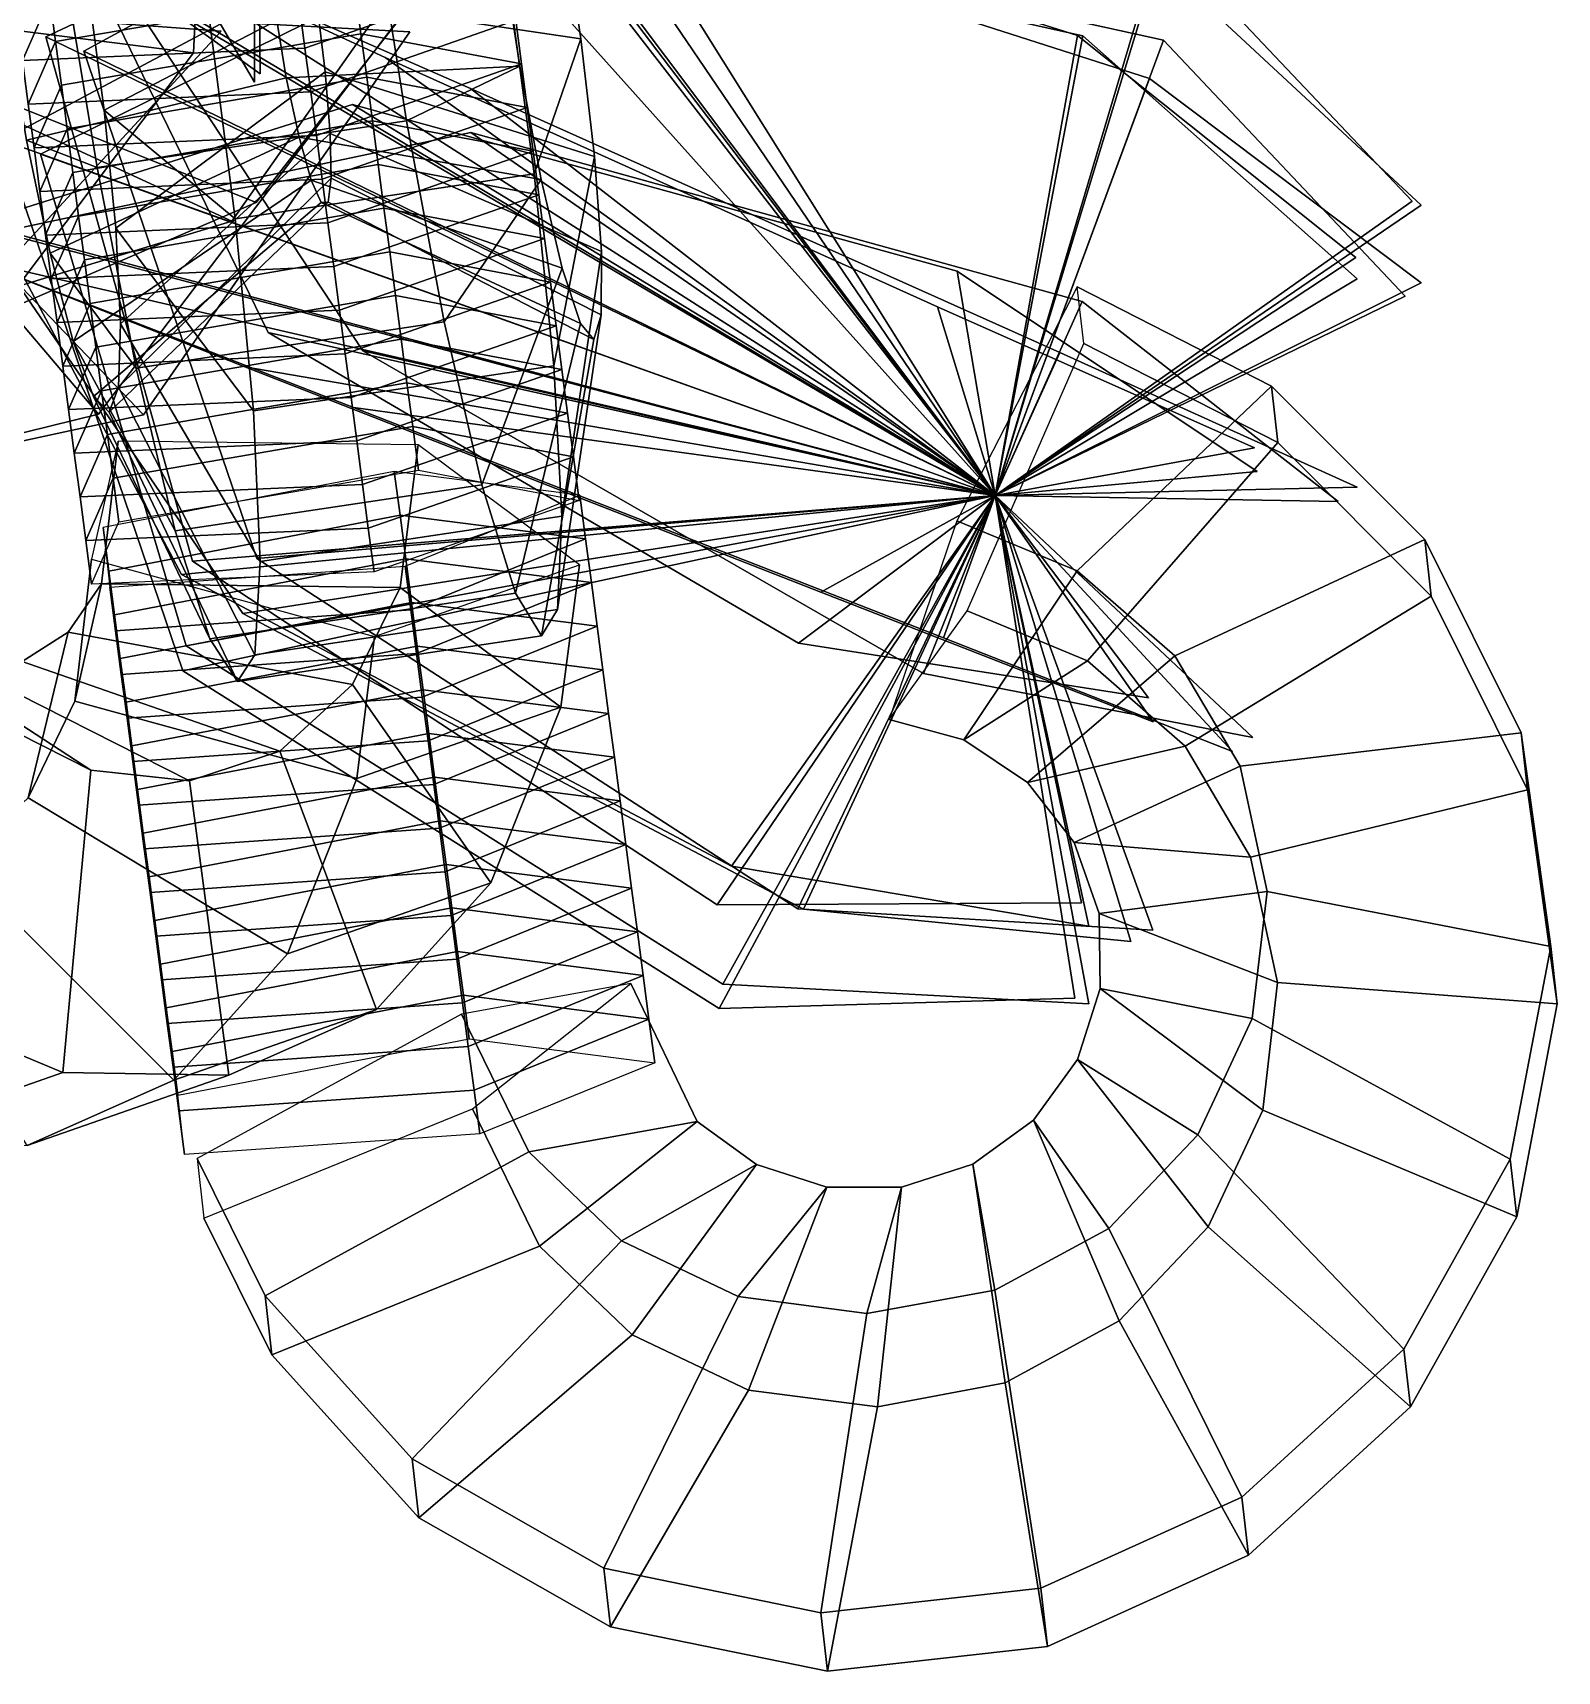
# Model space of a CAD drawing. Header units: metres. Extents: x -219 to 389, y -251 to 301.
# Drawn here: x 306.58 to 333.01, y -207.69 to -179.28 of the extents above; entities that cross this region are included whole.
import ezdxf

# ---------------------------------------------------------------- set-up
doc = ezdxf.new("R2010")
doc.units = ezdxf.units.M

msp = doc.modelspace()

# ---------------------------------------------------------------- linework, layer by layer
at = {"layer": 'Breeder_2InfInt', "color": 3}
for points in [[(314.757, -177.5467, 786.3483), (314.8568, -178.3036, 786.2007), (311.302, -179.5452, 790.1667), (311.2022, -178.7882, 790.3143)], [(306.8798, -178.6742, 782.7053), (306.9796, -179.4311, 782.5578), (312.1724, -178.5369, 781.4821), (312.0726, -177.78, 781.6296)], [(306.3065, -179.002, 788.0989), (306.4063, -179.7589, 787.9514), (306.8798, -178.6742, 782.7053), (306.78, -177.9173, 782.8528)], [(314.8568, -178.3036, 786.2007), (314.9566, -179.0606, 786.0532), (311.4018, -180.3021, 790.0192), (311.302, -179.5452, 790.1667)], [(306.4063, -179.7589, 787.9514), (306.5061, -180.5158, 787.8038), (306.9796, -179.4311, 782.5578), (306.8798, -178.6742, 782.7053)], [(306.9796, -179.4311, 782.5578), (307.0794, -180.1881, 782.4103), (312.2722, -179.2938, 781.3345), (312.1724, -178.5369, 781.4821)], [(312.1724, -178.5369, 781.4821), (312.2722, -179.2938, 781.3345), (315.0564, -179.8175, 785.9057), (314.9566, -179.0606, 786.0532)], [(311.2022, -178.7882, 790.3143), (311.302, -179.5452, 790.1667), (306.4063, -179.7589, 787.9514), (306.3065, -179.002, 788.0989)], [(307.0794, -180.1881, 782.4103), (307.1792, -180.945, 782.2628), (312.372, -180.0508, 781.187), (312.2722, -179.2938, 781.3345)], [(314.9566, -179.0606, 786.0532), (315.0564, -179.8175, 785.9057), (311.5016, -181.059, 789.8717), (311.4018, -180.3021, 790.0192)], [(312.2722, -179.2938, 781.3345), (312.372, -180.0508, 781.187), (315.1562, -180.5744, 785.7582), (315.0564, -179.8175, 785.9057)], [(311.302, -179.5452, 790.1667), (311.4018, -180.3021, 790.0192), (306.5061, -180.5158, 787.8038), (306.4063, -179.7589, 787.9514)], [(306.5061, -180.5158, 787.8038), (306.6059, -181.2727, 787.6563), (307.0794, -180.1881, 782.4103), (306.9796, -179.4311, 782.5578)], [(315.0564, -179.8175, 785.9057), (315.1562, -180.5744, 785.7582), (311.6013, -181.8159, 789.7242), (311.5016, -181.059, 789.8717)], [(307.1792, -180.945, 782.2628), (307.279, -181.7019, 782.1152), (312.4718, -180.8077, 781.0395), (312.372, -180.0508, 781.187)], [(312.372, -180.0508, 781.187), (312.4718, -180.8077, 781.0395), (315.256, -181.3314, 785.6107), (315.1562, -180.5744, 785.7582)], [(311.4018, -180.3021, 790.0192), (311.5016, -181.059, 789.8717), (306.6059, -181.2727, 787.6563), (306.5061, -180.5158, 787.8038)], [(306.6059, -181.2727, 787.6563), (306.7057, -182.0297, 787.5088), (307.1792, -180.945, 782.2628), (307.0794, -180.1881, 782.4103)], [(315.1562, -180.5744, 785.7582), (315.256, -181.3314, 785.6107), (311.7011, -182.5729, 789.5767), (311.6013, -181.8159, 789.7242)], [(306.7057, -182.0297, 787.5088), (306.8055, -182.7866, 787.3613), (307.279, -181.7019, 782.1152), (307.1792, -180.945, 782.2628)], [(307.279, -181.7019, 782.1152), (307.3788, -182.4588, 781.9677), (312.5716, -181.5646, 780.892), (312.4718, -180.8077, 781.0395)], [(312.4718, -180.8077, 781.0395), (312.5716, -181.5646, 780.892), (315.3558, -182.0883, 785.4631), (315.256, -181.3314, 785.6107)], [(311.5016, -181.059, 789.8717), (311.6013, -181.8159, 789.7242), (306.7057, -182.0297, 787.5088), (306.6059, -181.2727, 787.6563)], [(307.3788, -182.4588, 781.9677), (307.4786, -183.2158, 781.8202), (312.6714, -182.3215, 780.7444), (312.5716, -181.5646, 780.892)], [(315.256, -181.3314, 785.6107), (315.3558, -182.0883, 785.4631), (311.8009, -183.3298, 789.4291), (311.7011, -182.5729, 789.5767)], [(312.5716, -181.5646, 780.892), (312.6714, -182.3215, 780.7444), (315.4556, -182.8452, 785.3156), (315.3558, -182.0883, 785.4631)], [(311.6013, -181.8159, 789.7242), (311.7011, -182.5729, 789.5767), (306.8055, -182.7866, 787.3613), (306.7057, -182.0297, 787.5088)], [(306.8055, -182.7866, 787.3613), (306.9052, -183.5435, 787.2137), (307.3788, -182.4588, 781.9677), (307.279, -181.7019, 782.1152)], [(315.3558, -182.0883, 785.4631), (315.4556, -182.8452, 785.3156), (311.9007, -184.0867, 789.2816), (311.8009, -183.3298, 789.4291)], [(307.4786, -183.2158, 781.8202), (307.5784, -183.9727, 781.6727), (312.7711, -183.0785, 780.5969), (312.6714, -182.3215, 780.7444)], [(312.6714, -182.3215, 780.7444), (312.7711, -183.0785, 780.5969), (315.5554, -183.6021, 785.1681), (315.4556, -182.8452, 785.3156)], [(311.7011, -182.5729, 789.5767), (311.8009, -183.3298, 789.4291), (306.9052, -183.5435, 787.2137), (306.8055, -182.7866, 787.3613)], [(306.9052, -183.5435, 787.2137), (307.005, -184.3004, 787.0662), (307.4786, -183.2158, 781.8202), (307.3788, -182.4588, 781.9677)], [(315.4556, -182.8452, 785.3156), (315.5554, -183.6021, 785.1681), (312.0005, -184.8436, 789.1341), (311.9007, -184.0867, 789.2816)], [(307.005, -184.3004, 787.0662), (307.1048, -185.0574, 786.9187), (307.5784, -183.9727, 781.6727), (307.4786, -183.2158, 781.8202)], [(307.5784, -183.9727, 781.6727), (307.6782, -184.7296, 781.5251), (312.8709, -183.8354, 780.4494), (312.7711, -183.0785, 780.5969)], [(312.7711, -183.0785, 780.5969), (312.8709, -183.8354, 780.4494), (315.6552, -184.3591, 785.0206), (315.5554, -183.6021, 785.1681)], [(311.8009, -183.3298, 789.4291), (311.9007, -184.0867, 789.2816), (307.005, -184.3004, 787.0662), (306.9052, -183.5435, 787.2137)], [(307.6782, -184.7296, 781.5251), (307.778, -185.4866, 781.3776), (312.9707, -184.5923, 780.3019), (312.8709, -183.8354, 780.4494)], [(315.5554, -183.6021, 785.1681), (315.6552, -184.3591, 785.0206), (312.1003, -185.6006, 788.9866), (312.0005, -184.8436, 789.1341)], [(312.8709, -183.8354, 780.4494), (312.9707, -184.5923, 780.3019), (315.7549, -185.116, 784.873), (315.6552, -184.3591, 785.0206)], [(311.9007, -184.0867, 789.2816), (312.0005, -184.8436, 789.1341), (307.1048, -185.0574, 786.9187), (307.005, -184.3004, 787.0662)], [(307.1048, -185.0574, 786.9187), (307.2046, -185.8143, 786.7712), (307.6782, -184.7296, 781.5251), (307.5784, -183.9727, 781.6727)], [(315.6552, -184.3591, 785.0206), (315.7549, -185.116, 784.873), (312.2001, -186.3575, 788.8391), (312.1003, -185.6006, 788.9866)], [(307.778, -185.4866, 781.3776), (307.8777, -186.2435, 781.2301), (313.0705, -185.3493, 780.1544), (312.9707, -184.5923, 780.3019)], [(312.9707, -184.5923, 780.3019), (313.0705, -185.3493, 780.1544), (315.8547, -185.8729, 784.7255), (315.7549, -185.116, 784.873)], [(312.0005, -184.8436, 789.1341), (312.1003, -185.6006, 788.9866), (307.2046, -185.8143, 786.7712), (307.1048, -185.0574, 786.9187)], [(307.2046, -185.8143, 786.7712), (307.3044, -186.5712, 786.6237), (307.778, -185.4866, 781.3776), (307.6782, -184.7296, 781.5251)], [(315.7549, -185.116, 784.873), (315.8547, -185.8729, 784.7255), (312.2999, -187.1144, 788.6915), (312.2001, -186.3575, 788.8391)], [(307.3044, -186.5712, 786.6237), (307.4042, -187.3282, 786.4761), (307.8777, -186.2435, 781.2301), (307.778, -185.4866, 781.3776)], [(307.8777, -186.2435, 781.2301), (307.9775, -187.0004, 781.0826), (313.1703, -186.1062, 780.0068), (313.0705, -185.3493, 780.1544)], [(313.0705, -185.3493, 780.1544), (313.1703, -186.1062, 780.0068), (315.9545, -186.6299, 784.578), (315.8547, -185.8729, 784.7255)], [(312.1003, -185.6006, 788.9866), (312.2001, -186.3575, 788.8391), (307.3044, -186.5712, 786.6237), (307.2046, -185.8143, 786.7712)], [(307.9775, -187.0004, 781.0826), (308.0773, -187.7573, 780.9351), (313.2701, -186.8631, 779.8593), (313.1703, -186.1062, 780.0068)], [(315.8547, -185.8729, 784.7255), (315.9545, -186.6299, 784.578), (312.3997, -187.8714, 788.544), (312.2999, -187.1144, 788.6915)], [(313.1703, -186.1062, 780.0068), (313.2701, -186.8631, 779.8593), (316.0543, -187.3868, 784.4305), (315.9545, -186.6299, 784.578)], [(312.2001, -186.3575, 788.8391), (312.2999, -187.1144, 788.6915), (307.4042, -187.3282, 786.4761), (307.3044, -186.5712, 786.6237)], [(307.4042, -187.3282, 786.4761), (307.504, -188.0851, 786.3286), (307.9775, -187.0004, 781.0826), (307.8777, -186.2435, 781.2301)], [(315.9545, -186.6299, 784.578), (316.0543, -187.3868, 784.4305), (312.4995, -188.6283, 788.3965), (312.3997, -187.8714, 788.544)], [(307.8014, -187.8602, 781.2759), (307.9012, -188.6171, 781.1284), (312.9497, -187.6441, 779.5512), (312.8499, -186.8872, 779.6987)], [(312.8499, -186.8872, 779.6987), (312.9497, -187.6441, 779.5512), (316.1664, -188.056, 783.8412), (316.0666, -187.2991, 783.9888)], [(312.2999, -187.1144, 788.6915), (312.3997, -187.8714, 788.544), (307.504, -188.0851, 786.3286), (307.4042, -187.3282, 786.4761)], [(307.504, -188.0851, 786.3286), (307.6038, -188.842, 786.1811), (308.0773, -187.7573, 780.9351), (307.9775, -187.0004, 781.0826)], [(316.0666, -187.2991, 783.9888), (316.1664, -188.056, 783.8412), (313.136, -189.2874, 788.11), (313.0362, -188.5304, 788.2575)], [(307.9012, -188.6171, 781.1284), (308.001, -189.374, 780.9809), (313.0495, -188.4011, 779.4037), (312.9497, -187.6441, 779.5512)], [(312.9497, -187.6441, 779.5512), (313.0495, -188.4011, 779.4037), (316.2662, -188.813, 783.6937), (316.1664, -188.056, 783.8412)], [(312.3997, -187.8714, 788.544), (312.4995, -188.6283, 788.3965), (307.6038, -188.842, 786.1811), (307.504, -188.0851, 786.3286)], [(307.9183, -188.891, 786.6454), (308.0181, -189.648, 786.4979), (307.9012, -188.6171, 781.1284), (307.8014, -187.8602, 781.2759)], [(316.1664, -188.056, 783.8412), (316.2662, -188.813, 783.6937), (313.2357, -190.0443, 787.9625), (313.136, -189.2874, 788.11)], [(308.0181, -189.648, 786.4979), (308.1179, -190.4049, 786.3504), (308.001, -189.374, 780.9809), (307.9012, -188.6171, 781.1284)], [(313.0362, -188.5304, 788.2575), (313.136, -189.2874, 788.11), (308.0181, -189.648, 786.4979), (307.9183, -188.891, 786.6454)], [(308.001, -189.374, 780.9809), (308.1008, -190.1309, 780.8334), (313.1493, -189.158, 779.2562), (313.0495, -188.4011, 779.4037)], [(313.0495, -188.4011, 779.4037), (313.1493, -189.158, 779.2562), (316.366, -189.5699, 783.5462), (316.2662, -188.813, 783.6937)], [(316.2662, -188.813, 783.6937), (316.366, -189.5699, 783.5462), (313.3355, -190.8012, 787.8149), (313.2357, -190.0443, 787.9625)], [(308.1008, -190.1309, 780.8334), (308.2006, -190.8879, 780.6859), (313.2491, -189.9149, 779.1086), (313.1493, -189.158, 779.2562)], [(313.1493, -189.158, 779.2562), (313.2491, -189.9149, 779.1086), (316.4658, -190.3268, 783.3987), (316.366, -189.5699, 783.5462)], [(308.1179, -190.4049, 786.3504), (308.2177, -191.1618, 786.2029), (308.1008, -190.1309, 780.8334), (308.001, -189.374, 780.9809)], [(313.136, -189.2874, 788.11), (313.2357, -190.0443, 787.9625), (308.1179, -190.4049, 786.3504), (308.0181, -189.648, 786.4979)], [(316.366, -189.5699, 783.5462), (316.4658, -190.3268, 783.3987), (313.4353, -191.5581, 787.6674), (313.3355, -190.8012, 787.8149)], [(313.2357, -190.0443, 787.9625), (313.3355, -190.8012, 787.8149), (308.2177, -191.1618, 786.2029), (308.1179, -190.4049, 786.3504)], [(308.2006, -190.8879, 780.6859), (308.3004, -191.6448, 780.5383), (313.3489, -190.6718, 778.9611), (313.2491, -189.9149, 779.1086)], [(313.2491, -189.9149, 779.1086), (313.3489, -190.6718, 778.9611), (316.5656, -191.0837, 783.2512), (316.4658, -190.3268, 783.3987)], [(308.2177, -191.1618, 786.2029), (308.3174, -191.9187, 786.0554), (308.2006, -190.8879, 780.6859), (308.1008, -190.1309, 780.8334)], [(316.4658, -190.3268, 783.3987), (316.5656, -191.0837, 783.2512), (313.5351, -192.3151, 787.5199), (313.4353, -191.5581, 787.6674)], [(308.3174, -191.9187, 786.0554), (308.4172, -192.6757, 785.9078), (308.3004, -191.6448, 780.5383), (308.2006, -190.8879, 780.6859)], [(313.3355, -190.8012, 787.8149), (313.4353, -191.5581, 787.6674), (308.3174, -191.9187, 786.0554), (308.2177, -191.1618, 786.2029)], [(308.3004, -191.6448, 780.5383), (308.4002, -192.4017, 780.3908), (313.4487, -191.4288, 778.8136), (313.3489, -190.6718, 778.9611)], [(313.3489, -190.6718, 778.9611), (313.4487, -191.4288, 778.8136), (316.6654, -191.8407, 783.1036), (316.5656, -191.0837, 783.2512)], [(316.5656, -191.0837, 783.2512), (316.6654, -191.8407, 783.1036), (313.6349, -193.072, 787.3724), (313.5351, -192.3151, 787.5199)], [(308.4002, -192.4017, 780.3908), (308.5, -193.1586, 780.2433), (313.5485, -192.1857, 778.6661), (313.4487, -191.4288, 778.8136)], [(313.4487, -191.4288, 778.8136), (313.5485, -192.1857, 778.6661), (316.7652, -192.5976, 782.9561), (316.6654, -191.8407, 783.1036)], [(308.4172, -192.6757, 785.9078), (308.517, -193.4326, 785.7603), (308.4002, -192.4017, 780.3908), (308.3004, -191.6448, 780.5383)], [(313.4353, -191.5581, 787.6674), (313.5351, -192.3151, 787.5199), (308.4172, -192.6757, 785.9078), (308.3174, -191.9187, 786.0554)], [(316.6654, -191.8407, 783.1036), (316.7652, -192.5976, 782.9561), (313.7347, -193.8289, 787.2249), (313.6349, -193.072, 787.3724)], [(313.5351, -192.3151, 787.5199), (313.6349, -193.072, 787.3724), (308.517, -193.4326, 785.7603), (308.4172, -192.6757, 785.9078)], [(308.5, -193.1586, 780.2433), (308.5998, -193.9156, 780.0958), (313.6483, -192.9426, 778.5186), (313.5485, -192.1857, 778.6661)], [(313.5485, -192.1857, 778.6661), (313.6483, -192.9426, 778.5186), (316.865, -193.3545, 782.8086), (316.7652, -192.5976, 782.9561)], [(308.517, -193.4326, 785.7603), (308.6168, -194.1895, 785.6128), (308.5, -193.1586, 780.2433), (308.4002, -192.4017, 780.3908)], [(316.7652, -192.5976, 782.9561), (316.865, -193.3545, 782.8086), (313.8345, -194.5858, 787.0773), (313.7347, -193.8289, 787.2249)], [(308.6168, -194.1895, 785.6128), (308.7166, -194.9465, 785.4653), (308.5998, -193.9156, 780.0958), (308.5, -193.1586, 780.2433)], [(313.6349, -193.072, 787.3724), (313.7347, -193.8289, 787.2249), (308.6168, -194.1895, 785.6128), (308.517, -193.4326, 785.7603)], [(308.5998, -193.9156, 780.0958), (308.6996, -194.6725, 779.9482), (313.748, -193.6996, 778.371), (313.6483, -192.9426, 778.5186)], [(313.6483, -192.9426, 778.5186), (313.748, -193.6996, 778.371), (316.9648, -194.1115, 782.6611), (316.865, -193.3545, 782.8086)], [(316.865, -193.3545, 782.8086), (316.9648, -194.1115, 782.6611), (313.9343, -195.3428, 786.9298), (313.8345, -194.5858, 787.0773)], [(308.6996, -194.6725, 779.9482), (308.7993, -195.4294, 779.8007), (313.8478, -194.4565, 778.2235), (313.748, -193.6996, 778.371)], [(313.748, -193.6996, 778.371), (313.8478, -194.4565, 778.2235), (317.0645, -194.8684, 782.5135), (316.9648, -194.1115, 782.6611)], [(308.7166, -194.9465, 785.4653), (308.8164, -195.7034, 785.3177), (308.6996, -194.6725, 779.9482), (308.5998, -193.9156, 780.0958)], [(313.7347, -193.8289, 787.2249), (313.8345, -194.5858, 787.0773), (308.7166, -194.9465, 785.4653), (308.6168, -194.1895, 785.6128)], [(316.9648, -194.1115, 782.6611), (317.0645, -194.8684, 782.5135), (314.0341, -196.0997, 786.7823), (313.9343, -195.3428, 786.9298)], [(313.8345, -194.5858, 787.0773), (313.9343, -195.3428, 786.9298), (308.8164, -195.7034, 785.3177), (308.7166, -194.9465, 785.4653)], [(308.7993, -195.4294, 779.8007), (308.8991, -196.1864, 779.6532), (313.9476, -195.2134, 778.076), (313.8478, -194.4565, 778.2235)], [(313.8478, -194.4565, 778.2235), (313.9476, -195.2134, 778.076), (317.1643, -195.6253, 782.366), (317.0645, -194.8684, 782.5135)], [(308.8164, -195.7034, 785.3177), (308.9162, -196.4603, 785.1702), (308.7993, -195.4294, 779.8007), (308.6996, -194.6725, 779.9482)], [(317.0645, -194.8684, 782.5135), (317.1643, -195.6253, 782.366), (314.1339, -196.8566, 786.6348), (314.0341, -196.0997, 786.7823)], [(308.9162, -196.4603, 785.1702), (309.016, -197.2172, 785.0227), (308.8991, -196.1864, 779.6532), (308.7993, -195.4294, 779.8007)], [(313.9343, -195.3428, 786.9298), (314.0341, -196.0997, 786.7823), (308.9162, -196.4603, 785.1702), (308.8164, -195.7034, 785.3177)], [(308.8991, -196.1864, 779.6532), (308.9989, -196.9433, 779.5057), (314.0474, -195.9703, 777.9285), (313.9476, -195.2134, 778.076)], [(313.9476, -195.2134, 778.076), (314.0474, -195.9703, 777.9285), (317.2641, -196.3822, 782.2185), (317.1643, -195.6253, 782.366)], [(317.1643, -195.6253, 782.366), (317.2641, -196.3822, 782.2185), (314.2337, -197.6136, 786.4872), (314.1339, -196.8566, 786.6348)], [(308.9989, -196.9433, 779.5057), (309.0987, -197.7002, 779.3582), (314.1472, -196.7273, 777.7809), (314.0474, -195.9703, 777.9285)], [(314.0474, -195.9703, 777.9285), (314.1472, -196.7273, 777.7809), (317.3639, -197.1392, 782.071), (317.2641, -196.3822, 782.2185)], [(309.016, -197.2172, 785.0227), (309.1158, -197.9742, 784.8752), (308.9989, -196.9433, 779.5057), (308.8991, -196.1864, 779.6532)], [(314.0341, -196.0997, 786.7823), (314.1339, -196.8566, 786.6348), (309.016, -197.2172, 785.0227), (308.9162, -196.4603, 785.1702)], [(317.2641, -196.3822, 782.2185), (317.3639, -197.1392, 782.071), (314.3335, -198.3705, 786.3397), (314.2337, -197.6136, 786.4872)], [(314.1339, -196.8566, 786.6348), (314.2337, -197.6136, 786.4872), (309.1158, -197.9742, 784.8752), (309.016, -197.2172, 785.0227)], [(309.1158, -197.9742, 784.8752), (309.2156, -198.7311, 784.7277), (309.0987, -197.7002, 779.3582), (308.9989, -196.9433, 779.5057)], [(314.2337, -197.6136, 786.4872), (314.3335, -198.3705, 786.3397), (309.2156, -198.7311, 784.7277), (309.1158, -197.9742, 784.8752)]]:
    msp.add_3dface(points, dxfattribs=at)
at = {"layer": 'Breeder_2Pdcel', "color": 3}
for points in [[(314.6136, -177.2108, 786.9083), (315.0243, -179.8558, 787.2453), (310.9772, -180.0607, 790.7467), (310.5496, -177.4165, 790.4243)], [(316.0827, -179.3817, 800.7877), (315.7544, -177.1566, 801.0466), (311.3035, -177.3913, 798.4589), (311.5021, -178.704, 798.4742)], [(312.6443, -178.1653, 781.9958), (313.0631, -180.8063, 782.3533), (315.0243, -179.8558, 787.2453), (314.6136, -177.2108, 786.9083)], [(315.2757, -181.7256, 805.3318), (314.7722, -178.0101, 806.0334), (315.7544, -177.1566, 801.0466), (316.0827, -179.3817, 800.7877)], [(310.5496, -177.4165, 790.4243), (310.9772, -180.0607, 790.7467), (306.477, -181.1398, 788.0514), (306.0305, -178.5001, 787.7178)], [(311.5021, -178.704, 798.4742), (311.3035, -177.3913, 798.4589), (307.5289, -178.3922, 801.8223), (307.8214, -180.6227, 801.5668)], [(310.0929, -182.5041, 805.8206), (309.6118, -178.7853, 806.5201), (314.7722, -178.0101, 806.0334), (315.2757, -181.7256, 805.3318)], [(307.2595, -178.9741, 782.5037), (307.7008, -181.6118, 782.8591), (313.0631, -180.8063, 782.3533), (312.6443, -178.1653, 781.9958)], [(307.8214, -180.6227, 801.5668), (307.5289, -178.3922, 801.8223), (309.6118, -178.7853, 806.5201), (310.0929, -182.5041, 805.8206)], [(306.0305, -178.5001, 787.7178), (306.477, -181.1398, 788.0514), (307.7008, -181.6118, 782.8591), (307.2595, -178.9741, 782.5037)], [(311.6528, -179.9559, 798.0776), (311.5021, -178.704, 798.4742), (307.8214, -180.6227, 801.5668), (308.0213, -182.6688, 800.623)], [(316.3184, -181.4224, 799.8405), (316.0827, -179.3817, 800.7877), (311.5021, -178.704, 798.4742), (311.6528, -179.9559, 798.0776)], [(315.6139, -185.0553, 803.4918), (315.2757, -181.7256, 805.3318), (316.0827, -179.3817, 800.7877), (316.3184, -181.4224, 799.8405)], [(315.0243, -179.8558, 787.2453), (315.398, -181.8211, 788.273), (311.2006, -181.0876, 791.4801), (310.9772, -180.0607, 790.7467)], [(313.0631, -180.8063, 782.3533), (313.7172, -184.2934, 783.8567), (315.398, -181.8211, 788.273), (315.0243, -179.8558, 787.2453)], [(310.9772, -180.0607, 790.7467), (311.2006, -181.0876, 791.4801), (306.8864, -183.0997, 789.0757), (306.477, -181.1398, 788.0514)], [(311.7409, -181.023, 797.3123), (311.6528, -179.9559, 798.0776), (308.0213, -182.6688, 800.623), (308.1068, -184.3249, 799.0871)], [(316.4396, -183.0732, 798.3013), (316.3184, -181.4224, 799.8405), (311.6528, -179.9559, 798.0776), (311.7409, -181.023, 797.3123)], [(308.0213, -182.6688, 800.623), (307.8214, -180.6227, 801.5668), (310.0929, -182.5041, 805.8206), (310.4086, -185.8372, 803.9826)], [(307.7008, -181.6118, 782.8591), (308.3773, -185.0955, 784.3603), (313.7172, -184.2934, 783.8567), (313.0631, -180.8063, 782.3533)], [(306.477, -181.1398, 788.0514), (306.8864, -183.0997, 789.0757), (308.3773, -185.0955, 784.3603), (307.7008, -181.6118, 782.8591)], [(311.2006, -181.0876, 791.4801), (311.4097, -181.8345, 792.5074), (307.286, -184.6338, 790.6737), (306.8864, -183.0997, 789.0757)], [(311.7582, -181.8004, 796.2576), (311.7409, -181.023, 797.3123), (308.1068, -184.3249, 799.0871), (308.0677, -185.4251, 797.1151)], [(315.398, -181.8211, 788.273), (315.7618, -183.3606, 789.8744), (311.4097, -181.8345, 792.5074), (311.2006, -181.0876, 791.4801)], [(316.4362, -184.168, 796.3259), (316.4396, -183.0732, 798.3013), (311.7409, -181.023, 797.3123), (311.7582, -181.8004, 796.2576)], [(315.7533, -187.6613, 800.6965), (315.6139, -185.0553, 803.4918), (316.3184, -181.4224, 799.8405), (316.4396, -183.0732, 798.3013)], [(311.4097, -181.8345, 792.5074), (311.5833, -182.2239, 793.7282), (307.6372, -185.5862, 792.6849), (307.286, -184.6338, 790.6737)], [(311.7037, -182.2134, 795.0213), (311.7582, -181.8004, 796.2576), (308.0677, -185.4251, 797.1151), (307.9062, -185.8597, 794.9067)], [(310.4086, -185.8372, 803.9826), (310.0929, -182.5041, 805.8206), (315.2757, -181.7256, 805.3318), (315.6139, -185.0553, 803.4918)], [(315.7618, -183.3606, 789.8744), (316.0773, -184.3184, 791.8889), (311.5833, -182.2239, 793.7282), (311.4097, -181.8345, 792.5074)], [(316.3105, -184.5972, 794.1141), (316.4362, -184.168, 796.3259), (311.7582, -181.8004, 796.2576), (311.7037, -182.2134, 795.0213)], [(313.7172, -184.2934, 783.8567), (314.3686, -187.1173, 786.3888), (315.7618, -183.3606, 789.8744), (315.398, -181.8211, 788.273)], [(311.5833, -182.2239, 793.7282), (311.7037, -182.2134, 795.0213), (307.9062, -185.8597, 794.9067), (307.6372, -185.5862, 792.6849)], [(316.0773, -184.3184, 791.8889), (316.3105, -184.5972, 794.1141), (311.7037, -182.2134, 795.0213), (311.5833, -182.2239, 793.7282)], [(308.1068, -184.3249, 799.0871), (308.0213, -182.6688, 800.623), (310.4086, -185.8372, 803.9826), (310.5256, -188.4466, 801.1895)], [(306.8864, -183.0997, 789.0757), (307.286, -184.6338, 790.6737), (309.0511, -187.916, 786.8903), (308.3773, -185.0955, 784.3603)], [(315.6805, -189.278, 797.2262), (315.7533, -187.6613, 800.6965), (316.4396, -183.0732, 798.3013), (316.4362, -184.168, 796.3259)], [(314.3686, -187.1173, 786.3888), (314.9505, -188.9948, 789.6918), (316.0773, -184.3184, 791.8889), (315.7618, -183.3606, 789.8744)], [(328.0561, -185.4045, 781.4456), (324.6898, -183.6869, 781.8486), (322.6014, -187.7403, 779.5443), (324.6868, -188.6109, 779.3318)], [(328.1671, -186.3839, 786.5465), (324.8008, -184.6662, 786.9496), (324.6898, -183.6869, 781.8486), (328.0561, -185.4045, 781.4456)], [(308.0677, -185.4251, 797.1151), (308.1068, -184.3249, 799.0871), (310.5256, -188.4466, 801.1895), (310.4303, -190.0666, 797.7214)], [(308.3773, -185.0955, 784.3603), (309.0511, -187.916, 786.8903), (314.3686, -187.1173, 786.3888), (313.7172, -184.2934, 783.8567)], [(314.9505, -188.9948, 789.6918), (315.4033, -189.739, 793.4303), (316.3105, -184.5972, 794.1141), (316.0773, -184.3184, 791.8889)], [(315.4033, -189.739, 793.4303), (315.6805, -189.278, 797.2262), (316.4362, -184.168, 796.3259), (316.3105, -184.5972, 794.1141)], [(307.286, -184.6338, 790.6737), (307.6372, -185.5862, 792.6849), (309.6555, -189.7902, 790.1911), (309.0511, -187.916, 786.8903)], [(324.8637, -190.172, 787.4626), (322.7784, -189.3014, 787.6752), (324.8008, -184.6662, 786.9496), (328.1671, -186.3839, 786.5465)], [(310.5256, -188.4466, 801.1895), (310.4086, -185.8372, 803.9826), (315.6139, -185.0553, 803.4918), (315.7533, -187.6613, 800.6965)], [(307.9062, -185.8597, 794.9067), (308.0677, -185.4251, 797.1151), (310.4303, -190.0666, 797.7214), (310.1307, -190.5311, 793.9275)], [(330.7129, -188.0655, 780.8652), (328.0561, -185.4045, 781.4456), (324.6868, -188.6109, 779.3318), (326.3805, -190.0807, 778.9942)], [(330.8244, -189.0492, 785.9886), (328.1671, -186.3839, 786.5465), (328.0561, -185.4045, 781.4456), (330.7129, -188.0655, 780.8652)], [(307.6372, -185.5862, 792.6849), (307.9062, -185.8597, 794.9067), (310.1307, -190.5311, 793.9275), (309.6555, -189.7902, 790.1911)], [(307.6003, -188.4046, 786.3148), (307.3115, -190.8704, 785.259), (307.7754, -188.8371, 780.3264), (308.0661, -186.3627, 781.3615)], [(308.0661, -186.3627, 781.3615), (307.7754, -188.8371, 780.3264), (312.9542, -188.8997, 778.9636), (313.2666, -186.4257, 779.9931)], [(326.5582, -191.6486, 787.1607), (324.8637, -190.172, 787.4626), (328.1671, -186.3839, 786.5465), (330.8244, -189.0492, 785.9886)], [(313.2666, -186.4257, 779.9931), (312.9542, -188.8997, 778.9636), (315.7393, -190.9724, 783.0414), (316.0634, -188.5069, 784.088)], [(309.0511, -187.916, 786.8903), (309.6555, -189.7902, 790.1911), (314.9505, -188.9948, 789.6918), (314.3686, -187.1173, 786.3888)], [(310.4303, -190.0666, 797.7214), (310.5256, -188.4466, 801.1895), (315.7533, -187.6613, 800.6965), (315.6805, -189.278, 797.2262)], [(324.6868, -188.6109, 779.3318), (322.6014, -187.7403, 779.5443), (321.4268, -191.1904, 783.1247), (322.7251, -191.5405, 783.0292)], [(332.3833, -191.4188, 780.1735), (330.7129, -188.0655, 780.8652), (326.3805, -190.0807, 778.9942), (327.5155, -191.9983, 778.5829)], [(332.4953, -192.4068, 785.3192), (330.8244, -189.0492, 785.9886), (330.7129, -188.0655, 780.8652), (332.3833, -191.4188, 780.1735)], [(312.5085, -189.7484, 788.054), (312.1993, -192.2087, 786.991), (307.3115, -190.8704, 785.259), (307.6003, -188.4046, 786.3148)], [(316.0634, -188.5069, 784.088), (315.7393, -190.9724, 783.0414), (312.1993, -192.2087, 786.991), (312.5085, -189.7484, 788.054)], [(326.3805, -190.0807, 778.9942), (324.6868, -188.6109, 779.3318), (322.7251, -191.5405, 783.0292), (323.8275, -192.2825, 782.8627)], [(307.3115, -190.8704, 785.259), (306.507, -192.5434, 783.9893), (307.1982, -189.6747, 779.5469), (307.7754, -188.8371, 780.3264)], [(307.7754, -188.8371, 780.3264), (307.1982, -189.6747, 779.5469), (312.1261, -190.5809, 777.7202), (312.9542, -188.8997, 778.9636)], [(312.9542, -188.8997, 778.9636), (312.1261, -190.5809, 777.7202), (314.5264, -194.0181, 781.0165), (315.7393, -190.9724, 783.0414)], [(309.6555, -189.7902, 790.1911), (310.1307, -190.5311, 793.9275), (315.4033, -189.739, 793.4303), (314.9505, -188.9948, 789.6918)], [(327.6939, -193.573, 786.785), (326.5582, -191.6486, 787.1607), (330.8244, -189.0492, 785.9886), (332.4953, -192.4068, 785.3192)], [(304.4763, -190.0381, 776.9934), (303.5397, -189.3908, 776.3565), (305.8981, -191.21, 772.0411), (307.5895, -192.0688, 773.2634)], [(310.1307, -190.5311, 793.9275), (310.4303, -190.0666, 797.7214), (315.6805, -189.278, 797.2262), (315.4033, -189.739, 793.4303)], [(322.7251, -191.5405, 783.0292), (321.4268, -191.1904, 783.1247), (322.7784, -189.3014, 787.6752), (324.8637, -190.172, 787.4626)], [(306.507, -192.5434, 783.9893), (305.2719, -193.691, 782.4979), (306.4015, -190.1839, 778.6733), (307.1982, -189.6747, 779.5469)], [(307.1982, -189.6747, 779.5469), (306.4015, -190.1839, 778.6733), (310.8673, -191.7368, 776.2552), (312.1261, -190.5809, 777.7202)], [(305.4632, -190.3103, 777.7927), (304.4763, -190.0381, 776.9934), (307.5895, -192.0688, 773.2634), (309.3031, -192.2502, 774.7174)], [(327.5155, -191.9983, 778.5829), (326.3805, -190.0807, 778.9942), (323.8275, -192.2825, 782.8627), (324.6339, -193.3221, 782.6456)], [(306.4015, -190.1839, 778.6733), (305.4632, -190.3103, 777.7927), (309.3031, -192.2502, 774.7174), (310.8673, -191.7368, 776.2552)], [(323.8275, -192.2825, 782.8627), (322.7251, -191.5405, 783.0292), (324.8637, -190.172, 787.4626), (326.5582, -191.6486, 787.1607)], [(312.1261, -190.5809, 777.7202), (310.8673, -191.7368, 776.2552), (312.5395, -196.2182, 778.5627), (314.5264, -194.0181, 781.0165)], [(312.1993, -192.2087, 786.991), (311.0012, -195.2492, 784.9495), (306.507, -192.5434, 783.9893), (307.3115, -190.8704, 785.259)], [(307.5895, -192.0688, 773.2634), (305.8981, -191.21, 772.0411), (304.2115, -196.0999, 771.1823), (307.1075, -197.3111, 773.3832)], [(315.7393, -190.9724, 783.0414), (314.5264, -194.0181, 781.0165), (311.0012, -195.2492, 784.9495), (312.1993, -192.2087, 786.991)], [(332.8958, -195.1266, 779.4388), (332.3833, -191.4188, 780.1735), (327.5155, -191.9983, 778.5829), (327.9782, -194.1693, 778.1375)], [(333.0083, -196.1189, 784.6069), (332.4953, -192.4068, 785.3192), (332.3833, -191.4188, 780.1735), (332.8958, -195.1266, 779.4388)], [(310.8673, -191.7368, 776.2552), (309.3031, -192.2502, 774.7174), (309.9802, -197.3531, 775.9291), (312.5395, -196.2182, 778.5627)], [(324.6339, -193.3221, 782.6456), (323.8275, -192.2825, 782.8627), (326.5582, -191.6486, 787.1607), (327.6939, -193.573, 786.785)], [(309.3031, -192.2502, 774.7174), (307.5895, -192.0688, 773.2634), (307.1075, -197.3111, 773.3832), (309.9802, -197.3531, 775.9291)], [(327.9782, -194.1693, 778.1375), (327.5155, -191.9983, 778.5829), (324.6339, -193.3221, 782.6456), (325.0665, -194.553, 782.3998)], [(311.0012, -195.2492, 784.9495), (309.0291, -197.4442, 782.4791), (305.2719, -193.691, 782.4979), (306.507, -192.5434, 783.9893)], [(328.1574, -195.7509, 786.3753), (327.6939, -193.573, 786.785), (332.4953, -192.4068, 785.3192), (333.0083, -196.1189, 784.6069)], [(325.0665, -194.553, 782.3998), (324.6339, -193.3221, 782.6456), (327.6939, -193.573, 786.785), (328.1574, -195.7509, 786.3753)], [(309.0291, -197.4442, 782.4791), (306.4846, -198.5739, 779.8291), (303.7313, -194.1962, 780.9338), (305.2719, -193.691, 782.4979)], [(314.5264, -194.0181, 781.0165), (312.5395, -196.2182, 778.5627), (309.0291, -197.4442, 782.4791), (311.0012, -195.2492, 784.9495)], [(327.7231, -196.3743, 777.7012), (327.9782, -194.1693, 778.1375), (325.0665, -194.553, 782.3998), (325.0854, -195.8509, 782.1503)], [(332.1956, -198.8145, 778.7344), (332.8958, -195.1266, 779.4388), (327.9782, -194.1693, 778.1375), (327.7231, -196.3743, 777.7012)], [(325.0854, -195.8509, 782.1503), (325.0665, -194.553, 782.3998), (328.1574, -195.7509, 786.3753), (327.9032, -197.9628, 785.9747)], [(332.3086, -199.8111, 783.9249), (333.0083, -196.1189, 784.6069), (332.8958, -195.1266, 779.4388), (332.1956, -198.8145, 778.7344)], [(314.0172, -196.2971, 777.8663), (315.18, -198.6865, 777.4008), (318.1, -198.1594, 781.8591), (316.9494, -195.7677, 782.3433)], [(316.9494, -195.7677, 782.3433), (318.1, -198.1594, 781.8591), (315.3654, -200.3229, 785.9239), (314.2034, -197.9403, 786.4251)], [(327.9032, -197.9628, 785.9747), (328.1574, -195.7509, 786.3753), (333.0083, -196.1189, 784.6069), (332.3086, -199.8111, 783.9249)], [(324.6924, -197.086, 781.9217), (325.0854, -195.8509, 782.1503), (327.9032, -197.9628, 785.9747), (326.9579, -199.986, 785.6253)], [(326.7771, -198.3907, 777.3162), (327.7231, -196.3743, 777.7012), (325.0854, -195.8509, 782.1503), (324.6924, -197.086, 781.9217)], [(307.1075, -197.3111, 773.3832), (304.2115, -196.0999, 771.1823), (300.7455, -197.3103, 775.0491), (303.6268, -198.5268, 777.2666)], [(312.5395, -196.2182, 778.5627), (309.9802, -197.3531, 775.9291), (306.4846, -198.5739, 779.8291), (309.0291, -197.4442, 782.4791)], [(309.4317, -198.8018, 779.1394), (310.6136, -201.1808, 778.6685), (315.18, -198.6865, 777.4008), (314.0172, -196.2971, 777.8663)], [(330.3505, -202.1092, 778.1304), (332.1956, -198.8145, 778.7344), (327.7231, -196.3743, 777.7012), (326.7771, -198.3907, 777.3162)], [(323.9302, -198.1357, 781.7368), (324.6924, -197.086, 781.9217), (326.9579, -199.986, 785.6253), (325.4181, -201.6174, 785.3641)], [(325.2366, -200.0152, 777.0193), (326.7771, -198.3907, 777.3162), (324.6924, -197.086, 781.9217), (323.9302, -198.1357, 781.7368)], [(309.9802, -197.3531, 775.9291), (307.1075, -197.3111, 773.3832), (303.6268, -198.5268, 777.2666), (306.4846, -198.5739, 779.8291)], [(314.2034, -197.9403, 786.4251), (315.3654, -200.3229, 785.9239), (310.7299, -202.2074, 784.0156), (309.5485, -199.8327, 784.5089)], [(326.9579, -199.986, 785.6253), (327.9032, -197.9628, 785.9747), (332.3086, -199.8111, 783.9249), (330.4639, -203.11, 783.3433)], [(315.18, -198.6865, 777.4008), (316.7877, -200.228, 777.0883), (319.1291, -198.9049, 781.6935), (318.1, -198.1594, 781.8591)], [(318.1, -198.1594, 781.8591), (319.1291, -198.9049, 781.6935), (316.9723, -201.8575, 785.5757), (315.3654, -200.3229, 785.9239)], [(322.8781, -198.8971, 781.6135), (323.9302, -198.1357, 781.7368), (325.4181, -201.6174, 785.3641), (323.44, -202.6935, 785.2191)], [(323.2577, -201.0845, 776.8386), (325.2366, -200.0152, 777.0193), (323.9302, -198.1357, 781.7368), (322.8781, -198.8971, 781.6135)], [(327.544, -204.676, 777.6871), (330.3505, -202.1092, 778.1304), (326.7771, -198.3907, 777.3162), (325.2366, -200.0152, 777.0193)], [(309.5485, -199.8327, 784.5089), (310.7299, -202.2074, 784.0156), (310.6136, -201.1808, 778.6685), (309.4317, -198.8018, 779.1394)], [(310.6136, -201.1808, 778.6685), (313.1619, -204.0108, 778.0814), (316.7877, -200.228, 777.0883), (315.18, -198.6865, 777.4008)], [(321.0406, -201.4915, 776.7902), (323.2577, -201.0845, 776.8386), (322.8781, -198.8971, 781.6135), (321.6433, -199.2968, 781.5636)], [(321.6433, -199.2968, 781.5636), (322.8781, -198.8971, 781.6135), (323.44, -202.6935, 785.2191), (321.2237, -203.1073, 785.2064)], [(330.4639, -203.11, 783.3433), (332.3086, -199.8111, 783.9249), (332.1956, -198.8145, 778.7344), (330.3505, -202.1092, 778.1304)], [(316.7877, -200.228, 777.0883), (318.8089, -201.1958, 776.877), (320.3506, -199.2982, 781.5914), (319.1291, -198.9049, 781.6935)], [(319.1291, -198.9049, 781.6935), (320.3506, -199.2982, 781.5914), (318.9928, -202.8184, 785.3288), (316.9723, -201.8575, 785.5757)], [(318.8089, -201.1958, 776.877), (321.0406, -201.4915, 776.7902), (321.6433, -199.2968, 781.5636), (320.3506, -199.2982, 781.5914)], [(320.3506, -199.2982, 781.5914), (321.6433, -199.2968, 781.5636), (321.2237, -203.1073, 785.2064), (318.9928, -202.8184, 785.3288)], [(324.0579, -206.2534, 777.4485), (327.544, -204.676, 777.6871), (325.2366, -200.0152, 777.0193), (323.2577, -201.0845, 776.8386)], [(325.4181, -201.6174, 785.3641), (326.9579, -199.986, 785.6253), (330.4639, -203.11, 783.3433), (327.658, -205.6812, 782.9224)], [(313.1619, -204.0108, 778.0814), (316.484, -205.9064, 777.6567), (318.8089, -201.1958, 776.877), (316.7877, -200.228, 777.0883)], [(315.3654, -200.3229, 785.9239), (316.9723, -201.8575, 785.5757), (313.2777, -205.0331, 783.4061), (310.7299, -202.2074, 784.0156)], [(320.2428, -206.6789, 777.4382), (324.0579, -206.2534, 777.4485), (323.2577, -201.0845, 776.8386), (321.0406, -201.4915, 776.7902)], [(310.7299, -202.2074, 784.0156), (313.2777, -205.0331, 783.4061), (313.1619, -204.0108, 778.0814), (310.6136, -201.1808, 778.6685)], [(316.484, -205.9064, 777.6567), (320.2428, -206.6789, 777.4382), (321.0406, -201.4915, 776.7902), (318.8089, -201.1958, 776.877)], [(323.44, -202.6935, 785.2191), (325.4181, -201.6174, 785.3641), (327.658, -205.6812, 782.9224), (324.1723, -207.2628, 782.7061)], [(316.9723, -201.8575, 785.5757), (318.9928, -202.8184, 785.3288), (316.5994, -206.9244, 782.959), (313.2777, -205.0331, 783.4061)], [(327.658, -205.6812, 782.9224), (330.4639, -203.11, 783.3433), (330.3505, -202.1092, 778.1304), (327.544, -204.676, 777.6871)], [(318.9928, -202.8184, 785.3288), (321.2237, -203.1073, 785.2064), (320.3577, -207.6926, 782.7182), (316.5994, -206.9244, 782.959)], [(321.2237, -203.1073, 785.2064), (323.44, -202.6935, 785.2191), (324.1723, -207.2628, 782.7061), (320.3577, -207.6926, 782.7182)], [(313.2777, -205.0331, 783.4061), (316.5994, -206.9244, 782.959), (316.484, -205.9064, 777.6567), (313.1619, -204.0108, 778.0814)], [(324.1723, -207.2628, 782.7061), (327.658, -205.6812, 782.9224), (327.544, -204.676, 777.6871), (324.0579, -206.2534, 777.4485)], [(316.5994, -206.9244, 782.959), (320.3577, -207.6926, 782.7182), (320.2428, -206.6789, 777.4382), (316.484, -205.9064, 777.6567)], [(320.3577, -207.6926, 782.7182), (324.1723, -207.2628, 782.7061), (324.0579, -206.2534, 777.4485), (320.2428, -206.6789, 777.4382)]]:
    msp.add_3dface(points, dxfattribs=at)
at = {"layer": 'Breeder_2Petal1', "color": 3}
for points in [[(301.5558, -178.6315, 777.9463), (309.8402, -169.8799, 791.71), (309.3705, -179.6242, 790.0601)], [(301.5558, -178.6315, 777.9463), (309.3705, -179.6242, 790.0601), (309.8402, -169.8799, 791.71)], [(310.4327, -171.1968, 799.0915), (308.3856, -178.4552, 792.3316), (310.5271, -179.9925, 798.0768)], [(310.4327, -171.1968, 799.0915), (310.5271, -179.9925, 798.0768), (308.3856, -178.4552, 792.3316)], [(310.4327, -171.1968, 799.0915), (310.4298, -180.1323, 798.2824), (309.2427, -178.1031, 792.3775)], [(310.4327, -171.1968, 799.0915), (309.2427, -178.1031, 792.3775), (310.4298, -180.1323, 798.2824)], [(323.2672, -187.3007, 783.8314), (307.4668, -179.5948, 788.8938), (315.6545, -175.1428, 785.572)], [(323.2672, -187.3007, 783.8314), (315.6545, -175.1428, 785.572), (307.4668, -179.5948, 788.8938)], [(323.2672, -187.3007, 783.8314), (315.6545, -175.1428, 785.572), (326.1518, -177.6019, 783.4038)], [(323.2672, -187.3007, 783.8314), (326.1518, -177.6019, 783.4038), (315.6545, -175.1428, 785.572)], [(323.2672, -187.3007, 783.8314), (315.1924, -175.4062, 784.7256), (306.8096, -179.3497, 783.0634)], [(323.2672, -187.3007, 783.8314), (306.8096, -179.3497, 783.0634), (315.1924, -175.4062, 784.7256)], [(323.2672, -187.3007, 783.8314), (326.0876, -178.025, 784.2741), (315.1924, -175.4062, 784.7256)], [(323.2672, -187.3007, 783.8314), (315.1924, -175.4062, 784.7256), (326.0876, -178.025, 784.2741)], [(301.5558, -178.6315, 777.9463), (310.036, -182.5472, 775.311), (314.7784, -175.7959, 782.9067)], [(301.5558, -178.6315, 777.9463), (314.7784, -175.7959, 782.9067), (310.036, -182.5472, 775.311)], [(323.2672, -187.3007, 783.8314), (307.9299, -178.1532, 787.8002), (314.6142, -176.1349, 780.7902)], [(323.2672, -187.3007, 783.8314), (314.6142, -176.1349, 780.7902), (307.9299, -178.1532, 787.8002)], [(323.2672, -187.3007, 783.8314), (314.6142, -176.1349, 780.7902), (324.691, -179.3254, 777.7537)], [(323.2672, -187.3007, 783.8314), (324.691, -179.3254, 777.7537), (314.6142, -176.1349, 780.7902)], [(301.5558, -178.6315, 777.9463), (314.9415, -176.478, 782.9446), (310.4553, -182.2223, 774.7094)], [(301.5558, -178.6315, 777.9463), (310.4553, -182.2223, 774.7094), (314.9415, -176.478, 782.9446)], [(323.2672, -187.3007, 783.8314), (315.269, -176.6454, 789.3065), (307.5175, -177.9995, 784.1423)], [(323.2672, -187.3007, 783.8314), (307.5175, -177.9995, 784.1423), (315.269, -176.6454, 789.3065)], [(323.2672, -187.3007, 783.8314), (325.9391, -180.0713, 789.7294), (315.269, -176.6454, 789.3065)], [(323.2672, -187.3007, 783.8314), (315.269, -176.6454, 789.3065), (325.9391, -180.0713, 789.7294)], [(301.5558, -178.6315, 777.9463), (309.2848, -176.8178, 771.6577), (304.5417, -180.5809, 769.8415)], [(301.5558, -178.6315, 777.9463), (304.5417, -180.5809, 769.8415), (309.2848, -176.8178, 771.6577)], [(323.2672, -187.3007, 783.8314), (313.9661, -176.9198, 780.1972), (306.0592, -181.1387, 783.0727)], [(323.2672, -187.3007, 783.8314), (306.0592, -181.1387, 783.0727), (313.9661, -176.9198, 780.1972)], [(323.2672, -187.3007, 783.8314), (324.7874, -179.3299, 778.5074), (313.9661, -176.9198, 780.1972)], [(323.2672, -187.3007, 783.8314), (313.9661, -176.9198, 780.1972), (324.7874, -179.3299, 778.5074)], [(323.2672, -187.3007, 783.8314), (306.7164, -181.3838, 788.9032), (315.4834, -177.0463, 790.3932)], [(323.2672, -187.3007, 783.8314), (315.4834, -177.0463, 790.3932), (306.7164, -181.3838, 788.9032)], [(323.2672, -187.3007, 783.8314), (315.4834, -177.0463, 790.3932), (326.1846, -179.4039, 789.4617)], [(323.2672, -187.3007, 783.8314), (326.1846, -179.4039, 789.4617), (315.4834, -177.0463, 790.3932)], [(323.2672, -187.3007, 783.8314), (314.1717, -180.2455, 792.4903), (307.9591, -177.5152, 785.9683)], [(323.2672, -187.3007, 783.8314), (307.9591, -177.5152, 785.9683), (314.1717, -180.2455, 792.4903)], [(323.2672, -187.3007, 783.8314), (307.9591, -177.5152, 785.9683), (312.6917, -179.7088, 777.5609)], [(323.2672, -187.3007, 783.8314), (312.6917, -179.7088, 777.5609), (307.9591, -177.5152, 785.9683)], [(301.5558, -178.6315, 777.9463), (304.1833, -180.1722, 769.507), (309.3408, -177.6512, 772.2346)], [(301.5558, -178.6315, 777.9463), (309.3408, -177.6512, 772.2346), (304.1833, -180.1722, 769.507)], [(323.2672, -187.3007, 783.8314), (326.1518, -177.6019, 783.4038), (330.4918, -182.1976, 783.4236)], [(323.2672, -187.3007, 783.8314), (330.4918, -182.1976, 783.4236), (326.1518, -177.6019, 783.4038)], [(323.2672, -187.3007, 783.8314), (307.5175, -177.9995, 784.1423), (310.6618, -184.4769, 777.3563)], [(323.2672, -187.3007, 783.8314), (310.6618, -184.4769, 777.3563), (307.5175, -177.9995, 784.1423)], [(323.2672, -187.3007, 783.8314), (312.3049, -184.7951, 792.8332), (307.9299, -178.1532, 787.8002)], [(323.2672, -187.3007, 783.8314), (307.9299, -178.1532, 787.8002), (312.3049, -184.7951, 792.8332)], [(323.2672, -187.3007, 783.8314), (330.651, -182.2684, 783.0238), (326.0876, -178.025, 784.2741)], [(323.2672, -187.3007, 783.8314), (326.0876, -178.025, 784.2741), (330.651, -182.2684, 783.0238)], [(301.5558, -178.6315, 777.9463), (303.5018, -186.9343, 775.1578), (307.7261, -185.8921, 779.7908)], [(301.5558, -178.6315, 777.9463), (307.7261, -185.8921, 779.7908), (303.5018, -186.9343, 775.1578)], [(301.5558, -178.6315, 777.9463), (307.7261, -185.8921, 779.7908), (313.1767, -178.7075, 786.4569)], [(301.5558, -178.6315, 777.9463), (313.1767, -178.7075, 786.4569), (307.7261, -185.8921, 779.7908)], [(301.5558, -178.6315, 777.9463), (305.0247, -184.0708, 771.7109), (310.036, -182.5472, 775.311)], [(301.5558, -178.6315, 777.9463), (310.036, -182.5472, 775.311), (305.0247, -184.0708, 771.7109)], [(301.5558, -178.6315, 777.9463), (309.3705, -179.6242, 790.0601), (304.0443, -186.6995, 783.5397)], [(301.5558, -178.6315, 777.9463), (304.0443, -186.6995, 783.5397), (309.3705, -179.6242, 790.0601)], [(301.5558, -178.6315, 777.9463), (313.1204, -179.2625, 786.587), (308.5026, -185.9046, 779.1371)], [(301.5558, -178.6315, 777.9463), (308.5026, -185.9046, 779.1371), (313.1204, -179.2625, 786.587)], [(301.5558, -178.6315, 777.9463), (308.5026, -185.9046, 779.1371), (303.286, -187.0332, 775.7503)], [(301.5558, -178.6315, 777.9463), (303.286, -187.0332, 775.7503), (308.5026, -185.9046, 779.1371)], [(301.5558, -178.6315, 777.9463), (310.4553, -182.2223, 774.7094), (305.0633, -184.5479, 772.3698)], [(301.5558, -178.6315, 777.9463), (305.0633, -184.5479, 772.3698), (310.4553, -182.2223, 774.7094)], [(301.5558, -178.6315, 777.9463), (303.4261, -186.2161, 783.7053), (309.8505, -179.2531, 789.7062)], [(301.5558, -178.6315, 777.9463), (309.8505, -179.2531, 789.7062), (303.4261, -186.2161, 783.7053)], [(323.2672, -187.3007, 783.8314), (306.8096, -179.3497, 783.0634), (309.3544, -188.4397, 780.0984)], [(323.2672, -187.3007, 783.8314), (309.3544, -188.4397, 780.0984), (306.8096, -179.3497, 783.0634)], [(323.2672, -187.3007, 783.8314), (324.691, -179.3254, 777.7537), (329.5176, -183.1767, 779.1063)], [(323.2672, -187.3007, 783.8314), (329.5176, -183.1767, 779.1063), (324.691, -179.3254, 777.7537)], [(323.2672, -187.3007, 783.8314), (329.5414, -183.5465, 778.6317), (324.7874, -179.3299, 778.5074)], [(323.2672, -187.3007, 783.8314), (324.7874, -179.3299, 778.5074), (329.5414, -183.5465, 778.6317)], [(323.2672, -187.3007, 783.8314), (326.1846, -179.4039, 789.4617), (330.3727, -183.8488, 787.8311)], [(323.2672, -187.3007, 783.8314), (330.3727, -183.8488, 787.8311), (326.1846, -179.4039, 789.4617)], [(323.2672, -187.3007, 783.8314), (310.4677, -188.3965, 790.3472), (307.4668, -179.5948, 788.8938)], [(323.2672, -187.3007, 783.8314), (307.4668, -179.5948, 788.8938), (310.4677, -188.3965, 790.3472)], [(323.2672, -187.3007, 783.8314), (312.6917, -179.7088, 777.5609), (322.2645, -184.0291, 774.2993)], [(323.2672, -187.3007, 783.8314), (322.2645, -184.0291, 774.2993), (312.6917, -179.7088, 777.5609)], [(323.2672, -187.3007, 783.8314), (330.6502, -183.6133, 787.3514), (325.9391, -180.0713, 789.7294)], [(323.2672, -187.3007, 783.8314), (325.9391, -180.0713, 789.7294), (330.6502, -183.6133, 787.3514)], [(323.2672, -187.3007, 783.8314), (324.389, -184.8214, 793.1473), (314.1717, -180.2455, 792.4903)], [(323.2672, -187.3007, 783.8314), (314.1717, -180.2455, 792.4903), (324.389, -184.8214, 793.1473)], [(323.2672, -187.3007, 783.8314), (312.1289, -180.5212, 777.7111), (305.5961, -182.5803, 784.1664)], [(323.2672, -187.3007, 783.8314), (305.5961, -182.5803, 784.1664), (312.1289, -180.5212, 777.7111)], [(323.2672, -187.3007, 783.8314), (322.6101, -183.4127, 774.9634), (312.1289, -180.5212, 777.7111)], [(323.2672, -187.3007, 783.8314), (312.1289, -180.5212, 777.7111), (322.6101, -183.4127, 774.9634)], [(323.2672, -187.3007, 783.8314), (306.0084, -182.7341, 787.8242), (314.176, -181.0091, 793.1354)], [(323.2672, -187.3007, 783.8314), (314.176, -181.0091, 793.1354), (306.0084, -182.7341, 787.8242)], [(323.2672, -187.3007, 783.8314), (306.0592, -181.1387, 783.0727), (309.1833, -190.3432, 784.9197)], [(323.2672, -187.3007, 783.8314), (309.1833, -190.3432, 784.9197), (306.0592, -181.1387, 783.0727)], [(323.2672, -187.3007, 783.8314), (314.176, -181.0091, 793.1354), (324.7749, -183.9396, 793.2654)], [(323.2672, -187.3007, 783.8314), (324.7749, -183.9396, 793.2654), (314.176, -181.0091, 793.1354)], [(323.2672, -187.3007, 783.8314), (309.2414, -189.9101, 785.8188), (306.7164, -181.3838, 788.9032)], [(323.2672, -187.3007, 783.8314), (306.7164, -181.3838, 788.9032), (309.2414, -189.9101, 785.8188)], [(323.2672, -187.3007, 783.8314), (305.5961, -182.5803, 784.1664), (310.2236, -189.3511, 789.7015)], [(323.2672, -187.3007, 783.8314), (310.2236, -189.3511, 789.7015), (305.5961, -182.5803, 784.1664)], [(323.2672, -187.3007, 783.8314), (309.1648, -188.6709, 781.2379), (306.0084, -182.7341, 787.8242)], [(323.2672, -187.3007, 783.8314), (306.0084, -182.7341, 787.8242), (309.1648, -188.6709, 781.2379)], [(323.2672, -187.3007, 783.8314), (310.2621, -185.0708, 778.054), (305.5669, -183.2184, 785.9982)], [(323.2672, -187.3007, 783.8314), (305.5669, -183.2184, 785.9982), (310.2621, -185.0708, 778.054)], [(323.2672, -187.3007, 783.8314), (305.5669, -183.2184, 785.9982), (312.1461, -185.7772, 792.9307)], [(323.2672, -187.3007, 783.8314), (312.1461, -185.7772, 792.9307), (305.5669, -183.2184, 785.9982)], [(323.2672, -187.3007, 783.8314), (327.809, -186.8859, 776.105), (322.6101, -183.4127, 774.9634)], [(323.2672, -187.3007, 783.8314), (322.6101, -183.4127, 774.9634), (327.809, -186.8859, 776.105)], [(323.2672, -187.3007, 783.8314), (322.2645, -184.0291, 774.2993), (327.7584, -186.476, 776.2451)], [(323.2672, -187.3007, 783.8314), (327.7584, -186.476, 776.2451), (322.2645, -184.0291, 774.2993)], [(323.2672, -187.3007, 783.8314), (324.7749, -183.9396, 793.2654), (329.2128, -187.4045, 790.3921)], [(323.2672, -187.3007, 783.8314), (329.2128, -187.4045, 790.3921), (324.7749, -183.9396, 793.2654)], [(323.2672, -187.3007, 783.8314), (310.6618, -184.4769, 777.3563), (319.8585, -189.8633, 774.6453)], [(323.2672, -187.3007, 783.8314), (319.8585, -189.8633, 774.6453), (310.6618, -184.4769, 777.3563)], [(323.2672, -187.3007, 783.8314), (322.0233, -190.3902, 792.9473), (312.3049, -184.7951, 792.8332)], [(323.2672, -187.3007, 783.8314), (312.3049, -184.7951, 792.8332), (322.0233, -190.3902, 792.9473)], [(323.2672, -187.3007, 783.8314), (329.5393, -187.1555, 790.2452), (324.389, -184.8214, 793.1473)], [(323.2672, -187.3007, 783.8314), (324.389, -184.8214, 793.1473), (329.5393, -187.1555, 790.2452)], [(323.2672, -187.3007, 783.8314), (320.2444, -188.9814, 774.7634), (310.2621, -185.0708, 778.054)], [(323.2672, -187.3007, 783.8314), (310.2621, -185.0708, 778.054), (320.2444, -188.9814, 774.7634)], [(323.2672, -187.3007, 783.8314), (312.1461, -185.7772, 792.9307), (322.3689, -189.7737, 793.6115)], [(323.2672, -187.3007, 783.8314), (322.3689, -189.7737, 793.6115), (312.1461, -185.7772, 792.9307)], [(323.2672, -187.3007, 783.8314), (318.6943, -193.7315, 778.1813), (309.1648, -188.6709, 781.2379)], [(323.2672, -187.3007, 783.8314), (309.1648, -188.6709, 781.2379), (318.6943, -193.7315, 778.1813)], [(323.2672, -187.3007, 783.8314), (309.1833, -190.3432, 784.9197), (318.4816, -196.2009, 784.5069)], [(323.2672, -187.3007, 783.8314), (318.4816, -196.2009, 784.5069), (309.1833, -190.3432, 784.9197)], [(323.2672, -187.3007, 783.8314), (318.5459, -195.7778, 783.6366), (309.2414, -189.9101, 785.8188)], [(323.2672, -187.3007, 783.8314), (309.2414, -189.9101, 785.8188), (318.5459, -195.7778, 783.6366)], [(323.2672, -187.3007, 783.8314), (309.3544, -188.4397, 780.0984), (318.4488, -194.3989, 778.449)], [(323.2672, -187.3007, 783.8314), (318.4488, -194.3989, 778.449), (309.3544, -188.4397, 780.0984)], [(323.2672, -187.3007, 783.8314), (310.2236, -189.3511, 789.7015), (319.9424, -194.4774, 790.157)], [(323.2672, -187.3007, 783.8314), (319.9424, -194.4774, 790.157), (310.2236, -189.3511, 789.7015)], [(323.2672, -187.3007, 783.8314), (319.846, -194.4729, 789.4033), (310.4677, -188.3965, 790.3472)], [(323.2672, -187.3007, 783.8314), (310.4677, -188.3965, 790.3472), (319.846, -194.4729, 789.4033)], [(323.2672, -187.3007, 783.8314), (318.4488, -194.3989, 778.449), (324.7645, -194.367, 778.71)], [(323.2672, -187.3007, 783.8314), (324.7645, -194.367, 778.71), (318.4488, -194.3989, 778.449)], [(323.2672, -187.3007, 783.8314), (318.4816, -196.2009, 784.5069), (324.6454, -196.0182, 783.1176)], [(323.2672, -187.3007, 783.8314), (324.6454, -196.0182, 783.1176), (318.4816, -196.2009, 784.5069)], [(323.2672, -187.3007, 783.8314), (324.8902, -196.1172, 783.4647), (318.5459, -195.7778, 783.6366)], [(323.2672, -187.3007, 783.8314), (318.5459, -195.7778, 783.6366), (324.8902, -196.1172, 783.4647)], [(323.2672, -187.3007, 783.8314), (324.891, -194.7723, 779.1371), (318.6943, -193.7315, 778.1813)], [(323.2672, -187.3007, 783.8314), (318.6943, -193.7315, 778.1813), (324.891, -194.7723, 779.1371)], [(323.2672, -187.3007, 783.8314), (325.9998, -194.8391, 787.8569), (319.846, -194.4729, 789.4033)], [(323.2672, -187.3007, 783.8314), (319.846, -194.4729, 789.4033), (325.9998, -194.8391, 787.8569)], [(323.2672, -187.3007, 783.8314), (319.8585, -189.8633, 774.6453), (325.9245, -190.8113, 776.1491)], [(323.2672, -187.3007, 783.8314), (325.9245, -190.8113, 776.1491), (319.8585, -189.8633, 774.6453)], [(323.2672, -187.3007, 783.8314), (319.9424, -194.4774, 790.157), (325.6197, -195.0392, 787.4349)], [(323.2672, -187.3007, 783.8314), (325.6197, -195.0392, 787.4349), (319.9424, -194.4774, 790.157)], [(323.2672, -187.3007, 783.8314), (326.0019, -191.23, 776.2433), (320.2444, -188.9814, 774.7634)], [(323.2672, -187.3007, 783.8314), (320.2444, -188.9814, 774.7634), (326.0019, -191.23, 776.2433)], [(323.2672, -187.3007, 783.8314), (327.7322, -191.4996, 790.3835), (322.0233, -190.3902, 792.9473)], [(323.2672, -187.3007, 783.8314), (322.0233, -190.3902, 792.9473), (327.7322, -191.4996, 790.3835)], [(323.2672, -187.3007, 783.8314), (322.3689, -189.7737, 793.6115), (327.3788, -191.7398, 790.2961)], [(323.2672, -187.3007, 783.8314), (327.3788, -191.7398, 790.2961), (322.3689, -189.7737, 793.6115)]]:
    msp.add_3dface(points, dxfattribs=at)

doc.saveas('drawing.dxf')
